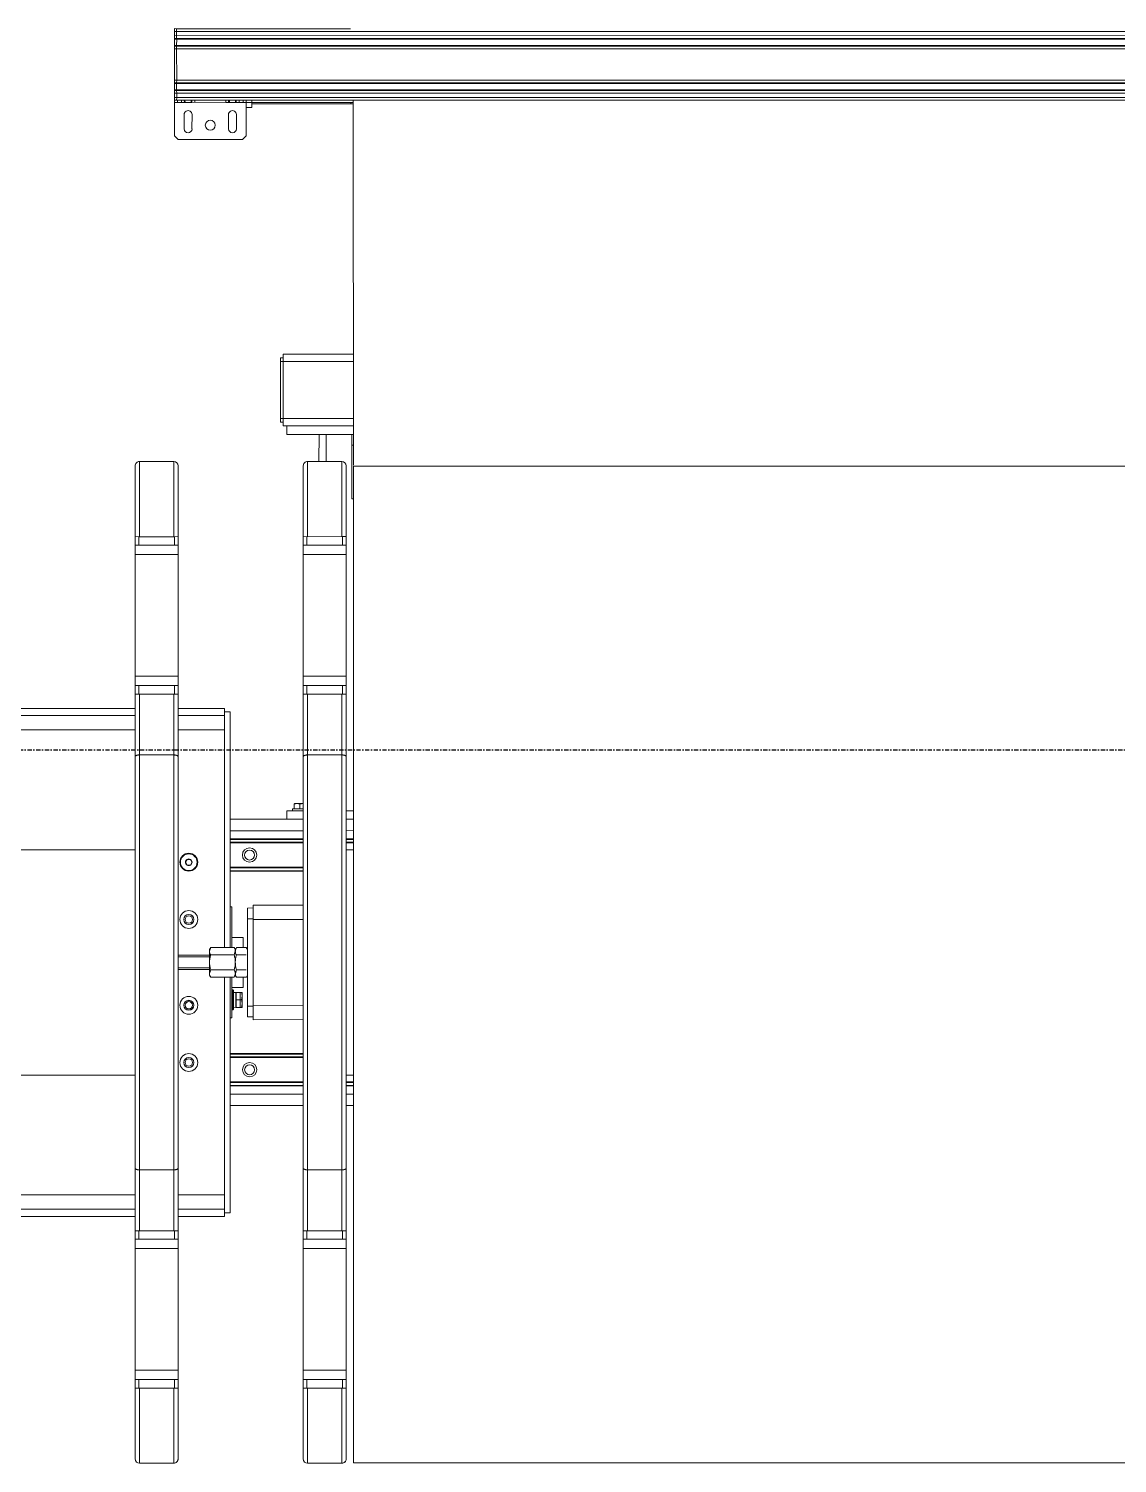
# Model space of a CAD drawing. Header units: millimetres. Extents: x 2179 to 48742, y 3478 to 161002.
# Drawn here: x 33053 to 34574, y 136898 to 138903 of the extents above; entities that cross this region are included whole.
import ezdxf

# ---------------------------------------------------------------- set-up
doc = ezdxf.new("R2010")
doc.units = ezdxf.units.MM
doc.linetypes.add('1_Čerchovaná 6_0mm', pattern=[12, 6, -3, 0, -3])
doc.layers.add('0-1', color=7, linetype='Continuous', lineweight=9)
doc.layers.add('2966-1_navrh dispozice stroju-HK_02_dwg-1', color=7, linetype='Continuous', lineweight=9, true_color=0x919191)
doc.layers.add('S-GRID-1', color=9, linetype='1_Čerchovaná 6_0mm', lineweight=25, true_color=0x808080)

# ---------------------------------------------------------------- blocks, each defined once
blk = doc.blocks.new('2966-1_navrh dispozice stroju-HK_02_dwg-876232-1NP _ stroje')
at = {"layer": '0-1'}
for p, q in [((-57651.9, 54648.7), (-58089.1, 54911.4)), ((-58084.8, 54908.9), (-58086.6, 54905.9)), ((-58170.8, 54769.6), (-58168.8, 54772.9)), ((-58156.2, 54761), (-58139, 54750.7)), ((-58144.7, 54741.3), (-58161.8, 54751.6)), ((-58176.6, 54688.1), (-58193.8, 54698.4)), ((-58188.1, 54707.9), (-58171, 54697.5)), ((-57677, 54661.4), (-57676, 54663.1)), ((-57708.4, 54638.3), (-57675.8, 54618.7)), ((-57681, 54610.1), (-57713.5, 54629.7)), ((-57689.2, 54596.4), (-57599.2, 54542.3)), ((-57580.9, 54524.3), (-57550, 54575.7)), ((-57435.2, 54436.7), (-57404.3, 54488.1)), ((-57382.8, 54475.2), (-57307.8, 54430.1)), ((-57785.6, 54436.1), (-57810.3, 54395)), ((-57413.8, 54423.8), (-57338.7, 54378.7)), ((-57232.9, 54385.1), (-57227.7, 54393.7)), ((-57214.1, 54385.5), (-57219.2, 54376.9)), ((-57204.1, 54379.5), (-57209.3, 54370.9)), ((-57203.6, 54379.2), (-57208.8, 54370.6)), ((-57200.2, 54377.1), (-57205.3, 54368.5)), ((-57199.4, 54376.7), (-57204.6, 54368.1)), ((-57671, 54374.3), (-57702, 54322.9)), ((-57191.3, 54371.8), (-57196.4, 54363.2)), ((-57250.1, 54325.5), (-57302.7, 54238)), ((-57240.2, 54319.5), (-57292.7, 54232.1)), ((-57239.7, 54319.2), (-57292.2, 54231.8)), ((-57236.2, 54317.1), (-57288.8, 54229.7)), ((-57235.5, 54316.7), (-57288, 54229.2)), ((-57282.7, 54331), (-57282.4, 54330.8)), ((-57427.6, 54303.8), (-57461.1, 54248.1)), ((-57206.3, 54299.1), (-57258.9, 54211.7)), ((-57205.6, 54298.7), (-57258.2, 54211.3)), ((-57202.1, 54296.6), (-57254.7, 54209.2)), ((-57525.3, 54286.7), (-57556.2, 54235.3)), ((-57201.6, 54296.3), (-57254.2, 54208.9)), ((-57418.9, 54222.7), (-57428.9, 54228.7)), ((-58089.5, 53260.8), (-57517.7, 54212.1)), ((-58081, 53255.6), (-57509.1, 54207)), ((-57492, 54196.7), (-58063.8, 53245.3)), ((-56926.4, 54200.9), (-56921.3, 54209.5)), ((-56913.2, 54204.6), (-56918.3, 54196)), ((-56912.4, 54204.1), (-56917.6, 54195.6)), ((-56908.9, 54202.1), (-56914.1, 54193.5)), ((-56908.4, 54201.7), (-56913.6, 54193.2)), ((-57449.8, 54171.3), (-57459.8, 54177.3)), ((-56898.5, 54195.8), (-56903.7, 54187.2)), ((-56884.9, 54187.6), (-56890, 54179)), ((-57299.4, 54165.7), (-57299.4, 54165.7)), ((-57297, 54169.7), (-57297, 54169.7)), ((-57292.5, 54161.6), (-57292.5, 54161.6)), ((-57292.4, 54169.6), (-57292.4, 54169.6)), ((-57290.2, 54165.5), (-57290.2, 54165.5)), ((-57142.3, 54167.7), (-57149.4, 54155.9)), ((-56983.1, 54164.9), (-57035.6, 54077.5)), ((-56982.6, 54164.6), (-57035.1, 54077.2)), ((-56979.1, 54162.5), (-57031.6, 54075.1)), ((-56978.4, 54162.1), (-57030.9, 54074.7)), ((-56949.2, 54144.6), (-57001.8, 54057.2)), ((-56948.5, 54144.1), (-57001, 54056.7)), ((-56945, 54142.1), (-56997.6, 54054.6)), ((-56944.5, 54141.8), (-56997.1, 54054.3)), ((-56825, 54139.9), (-56815.1, 54134)), ((-57168.4, 54123.5), (-57191.1, 54085.8)), ((-57166.5, 54122.3), (-57189.2, 54084.6)), ((-57088.8, 54114.7), (-57087.1, 54117.4)), ((-56934.6, 54135.8), (-56987.1, 54048.4)), ((-56920.9, 54127.6), (-56973.5, 54040.2)), ((-57348.4, 54110.4), (-57920.3, 53159)), ((-57153.2, 54114.4), (-57175.9, 54076.6)), ((-57173.9, 54075.5), (-57151.3, 54113.2)), ((-56855.9, 54088.5), (-56846, 54082.5)), ((-56749.5, 54024.5), (-56718.6, 54076)), ((-56603.8, 53937), (-56572.9, 53988.4)), ((-56870.5, 53968.9), (-56904, 53913.2)), ((-57650.3, 52996.7), (-57078.4, 53948.1)), ((-56489.3, 53875.1), (-56464.6, 53916.3)), ((-56934.9, 53861.8), (-57506.7, 52910.4)), ((-56839.7, 53874.6), (-56870.6, 53823.1)), ((-57489.6, 52900.1), (-56917.7, 53851.5)), ((-57481, 52895), (-56909.2, 53846.3)), ((-56694, 53787), (-56724.9, 53735.6)), ((-56585.6, 53714.8), (-56675.6, 53769))]:
    blk.add_line(p, q, dxfattribs=at)
at = {"layer": '0-1', "flags": 128}
for points in [[(-58295.2, 54743.6), (-58300.1, 54746.6), (-58298.6, 54749.2), (-58293.6, 54746.2), (-56789.3, 57248.9), (-56794.2, 57251.8), (-56789.3, 57248.9), (-56787.7, 57251.4), (-56792.7, 57254.4)], [(-58291.8, 54741.6), (-58295.2, 54743.6), (-58293.6, 54746.2), (-58290.3, 54744.2), (-58293.6, 54746.2), (-58298.6, 54749.2), (-56794.2, 57251.8), (-56797.7, 57253.9), (-57606, 55909.2)], [(-58291, 54741.1), (-58291.8, 54741.6), (-58290.3, 54744.2), (-58289.4, 54743.7), (-58290.3, 54744.2), (-56785.9, 57246.8), (-56789.3, 57248.9), (-56785.9, 57246.8), (-56784.4, 57249.4), (-56787.7, 57251.4)], [(-58283.6, 54736.7), (-58291, 54741.1), (-58289.4, 54743.7), (-58282, 54739.2), (-58289.4, 54743.7), (-56785.1, 57246.3), (-56785.9, 57246.8), (-56785.1, 57246.3), (-56783.5, 57248.9), (-56784.4, 57249.4)], [(-58282.7, 54736.2), (-58283.6, 54736.7), (-58282, 54739.2), (-58281.2, 54738.7), (-58282, 54739.2), (-56777.7, 57241.9), (-56785.1, 57246.3), (-56777.7, 57241.9), (-56776.1, 57244.5), (-56783.5, 57248.9)], [(-58279.4, 54734.1), (-58282.7, 54736.2), (-58281.2, 54738.7), (-58277.9, 54736.7), (-58281.2, 54738.7), (-56776.8, 57241.4), (-56777.7, 57241.9), (-56776.8, 57241.4), (-56775.3, 57244), (-56776.1, 57244.5)], [(-58242, 54711.7), (-58279.4, 54734.1), (-58277.8, 54736.7), (-58240.5, 54714.3), (-58277.9, 54736.7), (-56773.5, 57239.4), (-56776.8, 57241.4), (-56773.5, 57239.4), (-56771.9, 57241.9), (-56775.3, 57244)], [(-58237.8, 54709.2), (-58238.7, 54709.7), (-58237.1, 54712.2), (-58236.3, 54711.7), (-58237.1, 54712.2), (-58240.5, 54714.3), (-56736.1, 57216.9), (-56773.5, 57239.4), (-56736.1, 57216.9), (-56734.6, 57219.5), (-56771.9, 57241.9)], [(-58238.7, 54709.7), (-58242, 54711.7), (-58240.5, 54714.3), (-58237.1, 54712.2), (-56732.8, 57214.9), (-56736.1, 57216.9), (-56732.8, 57214.9), (-56731.2, 57217.5), (-56734.6, 57219.5)], [(-58230.4, 54704.7), (-58237.8, 54709.2), (-58236.3, 54711.7), (-58228.9, 54707.3), (-58236.3, 54711.7), (-56731.9, 57214.4), (-56732.8, 57214.9), (-56731.9, 57214.4), (-56730.4, 57217), (-56731.2, 57217.5)], [(-58229.6, 54704.2), (-58230.4, 54704.7), (-58228.9, 54707.3), (-58228.1, 54706.8), (-58228.9, 54707.3), (-56724.5, 57210), (-56731.9, 57214.4), (-56724.5, 57210), (-56723, 57212.5), (-56730.4, 57217)], [(-58226.2, 54702.2), (-58229.6, 54704.2), (-58228.1, 54706.8), (-58224.7, 54704.8), (-58228.1, 54706.8), (-56723.7, 57209.5), (-56724.5, 57210), (-56723.7, 57209.5), (-56722.2, 57212), (-56723, 57212.5)], [(-56845.4, 56980.4), (-58216.3, 54699.7), (-58219.7, 54701.8), (-56715.4, 57204.4), (-56720.3, 57207.4), (-58224.7, 54704.8), (-58219.7, 54701.8), (-58224.7, 54704.8), (-58226.2, 54702.2), (-58221.3, 54699.2)], [(-57083.8, 55590.6), (-57650.5, 54647.8), (-56457, 53930.4), (-55890.3, 54873.2), (-55892.4, 54874.4)], [(-58176.8, 54959.5), (-58302, 54751.2), (-58298.6, 54749.2), (-58302, 54751.2), (-58303.6, 54748.7), (-58300.1, 54746.6)], [(-58086.5, 54909.9), (-58159.6, 54788.2), (-58153.6, 54784.6), (-58157.8, 54777.7)], [(-58088.3, 54906.9), (-58086.6, 54905.9), (-58157.9, 54787.1)], [(-58215.3, 54695.6), (-58175, 54671.4), (-58168.1, 54673.1), (-58121.8, 54750.2), (-58123.5, 54757.1), (-58157.8, 54777.7), (-58163.8, 54781.3), (-58165.8, 54777.9), (-58168.4, 54779.4)], [(-58171.4, 54774.5), (-58168.8, 54772.9), (-58165.8, 54777.9)], [(-58162.2, 54789.7), (-58159.6, 54788.2), (-58163.8, 54781.3), (-58166.3, 54782.9)], [(-58180.9, 54758.7), (-58178.3, 54757.1), (-58176.3, 54760.5)], [(-58178.9, 54762), (-58176.3, 54760.5), (-58175.8, 54761.3)], [(-58178.3, 54762.9), (-58175.8, 54761.3), (-58171.3, 54768.7)], [(-58173.9, 54770.3), (-58171.3, 54768.7), (-58170.8, 54769.6), (-58173.4, 54771.1)], [(-58203.3, 54721.3), (-58200.8, 54719.8), (-58178.3, 54757.1)], [(-58205.3, 54718), (-58202.8, 54716.4), (-58200.8, 54719.8)], [(-57828.8, 54636), (-57826.7, 54639.4), (-57835.3, 54644.5), (-57784.8, 54728.5)], [(-57707.7, 54682.2), (-57758.2, 54598.2), (-57826.7, 54639.4), (-57776.2, 54723.4)], [(-58217.9, 54697.2), (-58216.3, 54699.7), (-58219.7, 54701.8), (-58221.3, 54699.2), (-58217.9, 54697.2), (-58215.3, 54695.6), (-58213.2, 54699)], [(-58215.8, 54700.6), (-58213.2, 54699), (-58210.2, 54704)], [(-58212.8, 54705.5), (-58210.2, 54704), (-58208.2, 54707.4)], [(-58210.8, 54708.9), (-58208.2, 54707.4), (-58207.7, 54708.2)], [(-58210.3, 54709.7), (-58207.7, 54708.2), (-58203.3, 54715.6)], [(-58205.8, 54717.1), (-58203.3, 54715.6), (-58202.8, 54716.4)], [(-57699.1, 54677), (-57747, 54597.3), (-57736.7, 54591.1), (-57688.8, 54670.8)], [(-57611.7, 54624.5), (-57612.7, 54622.8), (-57677, 54661.4), (-57689.8, 54669.1)], [(-57831, 54642), (-57833.1, 54638.5), (-57828.8, 54636), (-57760.2, 54594.7), (-57755.9, 54592.2), (-57753.9, 54595.6)], [(-57574.5, 54583.4), (-57664.5, 54637.6), (-57689.2, 54596.4), (-57664.5, 54637.5)], [(-57563.7, 54578.1), (-57561.1, 54582.4), (-57571.4, 54588.6), (-57656.2, 54639.6), (-57632.2, 54625.2)], [(-57747, 54597.3), (-57749.6, 54593), (-57758.2, 54598.2), (-57760.2, 54594.7)], [(-57602.3, 54537.2), (-57687.2, 54588.2), (-57663.2, 54573.7)], [(-57589.4, 54535.3), (-57599.7, 54541.5), (-57574, 54584.3)], [(-57592, 54531), (-57589.4, 54535.3), (-57563.7, 54578.1), (-57574, 54584.3), (-57571.4, 54588.6)], [(-57393.1, 54481.4), (-57404.3, 54488.1), (-57550, 54575.7), (-57561.1, 54582.4)], [(-57421.5, 54434.3), (-57424, 54430), (-57435.2, 54436.7), (-57580.9, 54524.3), (-57592, 54531), (-57602.3, 54537.2), (-57599.7, 54541.5)], [(-57424, 54430), (-57413.8, 54423.8), (-57411.2, 54428.1), (-57421.5, 54434.3), (-57395.7, 54477.1), (-57393.1, 54481.4), (-57382.8, 54475.2), (-57385.4, 54471)], [(-57411.2, 54428.1), (-57385.4, 54471), (-57395.7, 54477.1)], [(-57410.7, 54429), (-57337.7, 54385.1), (-57313, 54426.3), (-57385.9, 54470.1)], [(-57692.5, 54387.2), (-57777.3, 54438.2), (-57753.3, 54423.8)], [(-57695.6, 54382), (-57785.6, 54436.1), (-57810.3, 54395), (-57720.3, 54340.9)], [(-56767.9, 54042.6), (-56840.7, 54086.4), (-56816, 54127.5), (-57313.1, 54426.3), (-57337.8, 54385.2), (-56840.7, 54086.4), (-56816.1, 54127.5), (-56743.1, 54083.7)], [(-57297.8, 54424.2), (-57307.8, 54430.1), (-56815.1, 54134), (-56740, 54088.9), (-56729.8, 54082.7), (-56732.3, 54078.4)], [(-57723.4, 54335.8), (-57808.3, 54386.8), (-57784.2, 54372.3)], [(-57695, 54382.9), (-57684.8, 54376.7), (-57710.5, 54333.9), (-57713.1, 54329.6), (-57723.4, 54335.8), (-57720.8, 54340)], [(-57682.2, 54381), (-57692.5, 54387.2), (-57695, 54382.9), (-57720.8, 54340), (-57710.5, 54333.9)], [(-57684.8, 54376.7), (-57682.2, 54381), (-57671, 54374.3), (-57525.3, 54286.7), (-57514.2, 54280), (-57503.9, 54273.8)], [(-57328.8, 54372.7), (-57338.7, 54378.7), (-56846, 54082.6), (-56770.9, 54037.4), (-56768.4, 54041.7)], [(-57282.6, 54345.1), (-57287.1, 54337.5), (-57288.8, 54334.7), (-57288.5, 54333.6), (-57283.1, 54330.4), (-57281, 54333.8), (-57279, 54337.2), (-57276.5, 54341.3)], [(-57287.1, 54337.5), (-57284.4, 54340.5), (-57279, 54337.2)], [(-57275.6, 54314), (-57285.9, 54320.1), (-57274, 54339.8)], [(-57281.8, 54327), (-57283.9, 54328.3), (-57276.2, 54341.1)], [(-57713.1, 54329.6), (-57702, 54322.9), (-57556.2, 54235.3), (-57545.1, 54228.6)], [(-57486.8, 54263.5), (-57453.3, 54319.2), (-57444.7, 54314.1), (-57478.2, 54258.4)], [(-57162.7, 54153.9), (-57444.9, 54323.5), (-57449, 54316.7), (-57166.8, 54147.1)], [(-57263.8, 54333.7), (-57275.6, 54314), (-57316.3, 54246.2)], [(-57514.2, 54280), (-57516.8, 54275.7), (-57542.5, 54232.9), (-57532.2, 54226.7)], [(-57516.8, 54275.7), (-57506.5, 54269.5), (-57532.2, 54226.7), (-57534.8, 54222.4)], [(-57507, 54268.7), (-57434.2, 54224.9), (-57458.9, 54183.8), (-56961.8, 53884.9), (-56937, 53926.1), (-57434.2, 54224.9), (-57458.8, 54183.7), (-57531.7, 54227.6)], [(-56936.2, 53932.6), (-57428.8, 54228.7), (-57503.9, 54273.8), (-57506.5, 54269.5)], [(-57179.8, 54201.5), (-57197, 54211.8), (-57160.9, 54271.8)], [(-57143.8, 54261.5), (-57179.8, 54201.5), (-57077, 54139.7), (-57040.9, 54199.7)], [(-56967.1, 53881.1), (-57459.8, 54177.3), (-57534.8, 54222.4), (-57545.1, 54228.6), (-57542.5, 54232.9)], [(-57184.8, 54195.2), (-57197.7, 54202.9), (-57193.6, 54209.8)], [(-57076.1, 54139.2), (-57080.3, 54132.3), (-57184.8, 54195.2), (-57180.7, 54202.1)], [(-57211.3, 54183.1), (-57210.3, 54184.8), (-57161.7, 54155.6)], [(-57173.9, 54162.9), (-57165.6, 54176.7), (-57153.4, 54169.3)], [(-57023.8, 54189.4), (-57059.8, 54129.4), (-57077, 54139.7)], [(-57297.2, 54161.7), (-57299.4, 54165.7), (-57297, 54169.7), (-57292.4, 54169.6), (-57290.2, 54165.5), (-57292.5, 54161.6), (-57297.2, 54161.7), (-57297.1, 54161.7)], [(-57158.3, 54161.3), (-57156.7, 54158.5), (-57159.9, 54158.5), (-57176.8, 54130.4), (-57173.2, 54126.4)], [(-57148, 54173), (-57151.2, 54173.1), (-57158.3, 54161.3), (-57154.7, 54157.2), (-57151, 54153.2), (-57167.9, 54125.1)], [(-57124.5, 54157), (-57131.6, 54145.2), (-57127.9, 54141.2), (-57124.3, 54137.1), (-57141.2, 54109), (-57144.4, 54109.1), (-57146.5, 54110.3), (-57150.1, 54114.4), (-57133.2, 54142.5)], [(-57117.1, 54154.5), (-57115.5, 54151.7), (-57122.7, 54139.9), (-57125.9, 54139.9), (-57124.3, 54137.1)], [(-57118.1, 54148.1), (-57105.6, 54140.6), (-57113.9, 54126.9)], [(-57146.5, 54110.3), (-57159.8, 54118.3), (-57173.2, 54126.4), (-57175.3, 54127.6), (-57176.8, 54130.4)], [(-57131.2, 54125.6), (-56849, 53956), (-56844.9, 53962.9), (-57127.1, 54132.5)], [(-57126.1, 54134.2), (-57077.4, 54105), (-57078.5, 54103.3)], [(-57086.9, 54110.7), (-57086.1, 54112), (-57110.1, 54126.4), (-57110.9, 54125.1)], [(-57110.1, 54126.4), (-57108.8, 54126.7), (-57086.4, 54113.3), (-57086.1, 54112)], [(-57104.7, 54128.5), (-57100.2, 54125.8), (-57095.7, 54123.1), (-57091.2, 54120.4), (-57086.7, 54117.7), (-57086.9, 54117.3), (-57104.9, 54128.2), (-57104.7, 54128.5), (-57101.8, 54133.3), (-57100.9, 54134.9), (-57100.4, 54135.7), (-57095.9, 54133), (-57091.9, 54129.5), (-57092.8, 54127.9), (-57095.7, 54123.1)], [(-57101.8, 54133.3), (-57092.8, 54127.9), (-57083.8, 54122.5), (-57092.8, 54127.9), (-57101.8, 54133.3)], [(-57095.9, 54133), (-57086.9, 54127.6), (-57082.4, 54124.9), (-57082.9, 54124.1), (-57086.9, 54127.6)], [(-57082.9, 54124.1), (-57083.8, 54122.5), (-57086.7, 54117.7)], [(-57063.3, 54131.5), (-57067.4, 54124.6), (-57080.3, 54132.3)], [(-56760.7, 54031.2), (-56758.1, 54035.5), (-56768.4, 54041.7), (-56742.6, 54084.6)], [(-56758.1, 54035.5), (-56732.3, 54078.4), (-56742.6, 54084.6), (-56740, 54088.9)], [(-56561.8, 53981.7), (-56572.9, 53988.4), (-56718.6, 54076), (-56729.8, 54082.7)], [(-56590.1, 53934.6), (-56592.7, 53930.3), (-56603.8, 53937), (-56749.5, 54024.5), (-56760.7, 54031.2), (-56770.9, 54037.4)], [(-56579.8, 53928.4), (-56590.1, 53934.6), (-56564.3, 53977.4)], [(-56582.4, 53924.1), (-56579.8, 53928.4), (-56554.1, 53971.2), (-56564.3, 53977.4), (-56561.8, 53981.7), (-56551.5, 53975.5)], [(-56878.2, 53897.7), (-56844.8, 53953.5), (-56853.3, 53958.6), (-56886.8, 53902.9)], [(-56579.3, 53929.2), (-56489.3, 53875.1), (-56464.5, 53916.3), (-56554.6, 53970.4)], [(-56554.1, 53971.2), (-56551.5, 53975.5), (-56466.6, 53924.5), (-56490.6, 53938.9)], [(-56861.1, 53887.4), (-56936.2, 53932.6), (-56946.1, 53938.5)], [(-56864.2, 53882.3), (-56937.1, 53926.1), (-56961.9, 53885), (-56888.9, 53841.2)], [(-56592.7, 53930.3), (-56582.4, 53924.1), (-56497.5, 53873.1), (-56521.5, 53887.5)], [(-56892, 53836), (-56967.1, 53881.1), (-56977, 53887.1)], [(-56863.7, 53883.2), (-56889.4, 53840.3), (-56879.2, 53834.1), (-56881.7, 53829.8), (-56892, 53836), (-56889.4, 53840.3)], [(-56850.8, 53881.3), (-56861.1, 53887.4), (-56863.7, 53883.2), (-56853.4, 53877), (-56879.2, 53834.1)], [(-56853.4, 53877), (-56850.8, 53881.3), (-56839.7, 53874.6), (-56694, 53787), (-56682.8, 53780.3), (-56672.5, 53774.1), (-56675.1, 53769.8)], [(-56881.7, 53829.8), (-56870.6, 53823.1), (-56724.9, 53735.6), (-56713.7, 53728.9), (-56711.2, 53733.1)], [(-56685.4, 53776), (-56711.2, 53733.1), (-56700.9, 53727), (-56703.5, 53722.7)], [(-56682.8, 53780.3), (-56685.4, 53776), (-56675.1, 53769.8), (-56700.9, 53727)], [(-56672.5, 53774.1), (-56587.7, 53723.1), (-56611.7, 53737.5)], [(-56713.7, 53728.9), (-56703.5, 53722.7), (-56618.6, 53671.7), (-56642.6, 53686.1)], [(-56700.4, 53727.8), (-56610.3, 53673.7), (-56585.6, 53714.9), (-56610.4, 53673.7)]]:
    blk.add_lwpolyline(points, dxfattribs=at)
blk.add_lwpolyline([(-57238, 54399.8), (-57243.1, 54391.3)], close=True, dxfattribs=at)
at = {"layer": '0-1'}
for centre, radius in [((-58162.1, 54722), 7), ((-57259.6, 54243.6), 10), ((-57259.6, 54243.6), 7), ((-57294.8, 54165.6), 12.5), ((-57294.8, 54165.6), 11.6), ((-57226.2, 54124.4), 12.5), ((-57226.2, 54124.4), 7), ((-57226.2, 54124.4), 6.9), ((-57226.2, 54124.4), 5.15), ((-57002.4, 54089.1), 10), ((-57002.4, 54089.1), 7), ((-57123.4, 54062.6), 12.5), ((-57123.4, 54062.6), 7), ((-57123.4, 54062.6), 6.9), ((-57123.4, 54062.6), 5.15), ((-57054.8, 54021.4), 12.5), ((-57054.8, 54021.4), 7), ((-57054.8, 54021.4), 6.9), ((-57054.8, 54021.4), 5.15)]:
    blk.add_circle(centre, radius, dxfattribs=at)
for centre, radius, start, end in [((-58159, 54756.3), 5.5, 58.9896, 238.9896), ((-58141.8, 54746), 5.5, 238.9896, 58.9896), ((-58190.9, 54703.1), 5.5, 58.9896, 238.9896), ((-58173.8, 54692.8), 5.5, 238.9896, 58.9896), ((-57659.3, 54634.5), 6, 58.9896, 148.9896), ((-57659.4, 54634.5), 6, 58.9896, 148.9896), ((-57684.1, 54593.3), 6, 148.9896, 238.9896), ((-57684.1, 54593.3), 6, 148.9896, 238.9896), ((-57780.4, 54433.1), 6, 58.9896, 148.9896), ((-57780.4, 54433), 6, 58.9896, 148.9896), ((-57805.2, 54391.9), 6, 148.9896, 238.9896), ((-57805.1, 54391.9), 6, 148.9896, 238.9896), ((-57277.6, 54331.9), 11, 149.7795, 171.0248), ((-57268.6, 54336.9), 16.2, 149.5697, 167.1102), ((-57294.8, 54165.6), 4.62, 119.0145, 178.9648), ((-57294.8, 54165.6), 4.62, 179.0145, 238.9648), ((-57294.8, 54165.6), 4.62, 239.0145, 298.9648), ((-57294.8, 54165.6), 4.62, 59.0145, 118.9648), ((-57294.8, 54165.6), 4.62, 299.0145, 358.9648), ((-57294.8, 54165.6), 4.62, 359.0145, 58.9648), ((-57159.6, 54148.4), 10.2, 60.6442, 91.7193), ((-57149.7, 54166.1), 10.2, 240.6442, 271.7193), ((-57132.9, 54132.3), 10.2, 60.6442, 91.7193), ((-57123, 54150), 10.2, 240.6442, 271.7193), ((-57168.2, 54135.2), 10.2, 240.6442, 271.7193), ((-57104.1, 54119), 16.2, 59.6424, 78.593), ((-57095.1, 54113.6), 16.2, 59.6424, 78.593), ((-57141.5, 54119.2), 10.2, 240.6442, 271.7193), ((-56469.7, 53919.3), 6, 328.9896, 58.9896), ((-56469.7, 53919.4), 6, 328.9896, 58.9896), ((-56494.4, 53878.2), 6, 238.9896, 328.9896), ((-56494.4, 53878.2), 6, 238.9896, 328.9896), ((-56590.8, 53718), 6, 328.9896, 58.9896), ((-56590.8, 53717.9), 6, 328.9896, 58.9896), ((-56615.5, 53676.8), 6, 238.9896, 328.9896), ((-56615.5, 53676.8), 6, 238.9896, 328.9896)]:
    blk.add_arc(centre, radius, start, end, dxfattribs=at)
for points, knots in [([(-57307.9, 54430.2), (-57307.9, 54430.2), (-57308.1, 54430.3), (-57308.3, 54430.3), (-57308.5, 54430.3), (-57308.7, 54430.3), (-57308.9, 54430.3), (-57309.2, 54430.2), (-57309.5, 54430.1), (-57309.8, 54429.9), (-57310.2, 54429.6), (-57310.6, 54429.4), (-57310.9, 54429.1), (-57311.1, 54428.8), (-57311.4, 54428.6), (-57311.6, 54428.4), (-57311.8, 54428.1), (-57311.9, 54427.9), (-57312.1, 54427.7), (-57312.3, 54427.5), (-57312.5, 54427.2), (-57312.6, 54427), (-57312.8, 54426.7), (-57313, 54426.5), (-57313.1, 54426.3)], [0, 0, 0, 0, 0.035448, 0.061402, 0.093343, 0.126416, 0.160535, 0.195426, 0.24239, 0.300264, 0.367466, 0.43066, 0.489064, 0.542557, 0.591405, 0.636058, 0.677027, 0.714818, 0.755103, 0.797637, 0.842358, 0.884141, 0.923854, 1, 1, 1, 1]), ([(-57307.8, 54430.1), (-57307.9, 54430.2), (-57308, 54430.2), (-57308.2, 54430.3), (-57308.4, 54430.3), (-57308.6, 54430.3), (-57308.9, 54430.2), (-57309.1, 54430.1), (-57309.4, 54430), (-57309.8, 54429.8), (-57310.1, 54429.6), (-57310.5, 54429.3), (-57310.8, 54429), (-57311.1, 54428.8), (-57311.3, 54428.5), (-57311.5, 54428.3), (-57311.7, 54428.1), (-57311.9, 54427.9), (-57312, 54427.7), (-57312.2, 54427.4), (-57312.4, 54427.2), (-57312.6, 54427), (-57312.8, 54426.6), (-57312.9, 54426.4), (-57313, 54426.3)], [0, 0, 0, 0, 0.035448, 0.061402, 0.093343, 0.126416, 0.160535, 0.195426, 0.24239, 0.300264, 0.367466, 0.43066, 0.489064, 0.542557, 0.591405, 0.636058, 0.677027, 0.714818, 0.755103, 0.797637, 0.842358, 0.884141, 0.923854, 1, 1, 1, 1]), ([(-57337.8, 54385.2), (-57337.9, 54385), (-57338, 54384.8), (-57338.2, 54384.5), (-57338.3, 54384.2), (-57338.5, 54383.9), (-57338.6, 54383.7), (-57338.7, 54383.4), (-57338.8, 54383.2), (-57338.9, 54382.9), (-57339, 54382.6), (-57339.1, 54382.3), (-57339.2, 54381.9), (-57339.3, 54381.5), (-57339.4, 54381.1), (-57339.4, 54380.7), (-57339.4, 54380.3), (-57339.4, 54379.9), (-57339.4, 54379.7), (-57339.3, 54379.4), (-57339.2, 54379.2), (-57339.1, 54379), (-57339, 54378.9), (-57338.8, 54378.8), (-57338.8, 54378.8)], [0, 0, 0, 0, 0.076146, 0.115859, 0.157642, 0.202363, 0.244897, 0.285182, 0.322973, 0.363942, 0.408595, 0.457443, 0.510936, 0.56934, 0.632534, 0.699736, 0.75761, 0.804574, 0.839465, 0.873584, 0.906657, 0.938598, 0.964552, 1, 1, 1, 1]), ([(-57337.7, 54385.1), (-57337.8, 54385), (-57338, 54384.7), (-57338.1, 54384.4), (-57338.3, 54384.2), (-57338.4, 54383.9), (-57338.5, 54383.6), (-57338.6, 54383.4), (-57338.7, 54383.1), (-57338.8, 54382.8), (-57338.9, 54382.6), (-57339, 54382.2), (-57339.1, 54381.9), (-57339.2, 54381.5), (-57339.3, 54381), (-57339.4, 54380.6), (-57339.4, 54380.2), (-57339.3, 54379.9), (-57339.3, 54379.6), (-57339.2, 54379.4), (-57339.1, 54379.2), (-57339, 54379), (-57338.9, 54378.8), (-57338.8, 54378.7), (-57338.7, 54378.7)], [0, 0, 0, 0, 0.076146, 0.115859, 0.157642, 0.202363, 0.244897, 0.285182, 0.322973, 0.363942, 0.408595, 0.457443, 0.510936, 0.56934, 0.632534, 0.699736, 0.75761, 0.804574, 0.839465, 0.873584, 0.906657, 0.938598, 0.964552, 1, 1, 1, 1]), ([(-57428.9, 54228.8), (-57429, 54228.8), (-57429.1, 54228.9), (-57429.3, 54228.9), (-57429.6, 54228.9), (-57429.8, 54228.9), (-57430, 54228.9), (-57430.3, 54228.8), (-57430.6, 54228.6), (-57430.9, 54228.5), (-57431.3, 54228.2), (-57431.6, 54227.9), (-57431.9, 54227.7), (-57432.2, 54227.4), (-57432.4, 54227.2), (-57432.7, 54226.9), (-57432.8, 54226.7), (-57433, 54226.5), (-57433.2, 54226.3), (-57433.4, 54226.1), (-57433.5, 54225.8), (-57433.7, 54225.6), (-57433.9, 54225.3), (-57434.1, 54225.1), (-57434.2, 54224.9)], [0, 0, 0, 0, 0.035448, 0.061402, 0.093343, 0.126416, 0.160535, 0.195426, 0.24239, 0.300264, 0.367466, 0.43066, 0.489064, 0.542557, 0.591405, 0.636058, 0.677027, 0.714818, 0.755103, 0.797637, 0.842358, 0.884141, 0.923854, 1, 1, 1, 1]), ([(-57428.9, 54228.7), (-57428.9, 54228.8), (-57429.1, 54228.8), (-57429.3, 54228.9), (-57429.5, 54228.9), (-57429.7, 54228.9), (-57429.9, 54228.8), (-57430.2, 54228.7), (-57430.5, 54228.6), (-57430.8, 54228.4), (-57431.2, 54228.2), (-57431.6, 54227.9), (-57431.9, 54227.6), (-57432.1, 54227.4), (-57432.4, 54227.1), (-57432.6, 54226.9), (-57432.8, 54226.7), (-57432.9, 54226.5), (-57433.1, 54226.3), (-57433.3, 54226), (-57433.5, 54225.8), (-57433.6, 54225.5), (-57433.8, 54225.2), (-57434, 54225), (-57434.1, 54224.9)], [0, 0, 0, 0, 0.035448, 0.061402, 0.093343, 0.126416, 0.160535, 0.195426, 0.24239, 0.300264, 0.367466, 0.43066, 0.489064, 0.542557, 0.591405, 0.636058, 0.677027, 0.714818, 0.755103, 0.797637, 0.842358, 0.884141, 0.923854, 1, 1, 1, 1]), ([(-57458.9, 54183.8), (-57459, 54183.6), (-57459.1, 54183.4), (-57459.3, 54183.1), (-57459.4, 54182.8), (-57459.5, 54182.5), (-57459.7, 54182.3), (-57459.8, 54182), (-57459.9, 54181.7), (-57460, 54181.5), (-57460.1, 54181.2), (-57460.2, 54180.9), (-57460.3, 54180.5), (-57460.4, 54180.1), (-57460.5, 54179.7), (-57460.5, 54179.2), (-57460.5, 54178.8), (-57460.5, 54178.5), (-57460.4, 54178.3), (-57460.4, 54178), (-57460.3, 54177.8), (-57460.2, 54177.6), (-57460, 54177.5), (-57459.9, 54177.4), (-57459.8, 54177.3)], [0, 0, 0, 0, 0.076146, 0.115859, 0.157642, 0.202363, 0.244897, 0.285182, 0.322973, 0.363942, 0.408595, 0.457443, 0.510936, 0.56934, 0.632534, 0.699736, 0.75761, 0.804574, 0.839465, 0.873584, 0.906657, 0.938598, 0.964552, 1, 1, 1, 1]), ([(-57458.8, 54183.7), (-57458.9, 54183.6), (-57459, 54183.3), (-57459.2, 54183), (-57459.3, 54182.8), (-57459.5, 54182.5), (-57459.6, 54182.2), (-57459.7, 54182), (-57459.8, 54181.7), (-57459.9, 54181.4), (-57460, 54181.1), (-57460.1, 54180.8), (-57460.2, 54180.5), (-57460.3, 54180.1), (-57460.4, 54179.6), (-57460.4, 54179.2), (-57460.4, 54178.8), (-57460.4, 54178.5), (-57460.4, 54178.2), (-57460.3, 54178), (-57460.2, 54177.8), (-57460.1, 54177.6), (-57460, 54177.4), (-57459.8, 54177.3), (-57459.8, 54177.3)], [0, 0, 0, 0, 0.076146, 0.115859, 0.157642, 0.202363, 0.244897, 0.285182, 0.322973, 0.363942, 0.408595, 0.457443, 0.510936, 0.56934, 0.632534, 0.699736, 0.75761, 0.804574, 0.839465, 0.873584, 0.906657, 0.938598, 0.964552, 1, 1, 1, 1]), ([(-57141.3, 54149.2), (-57142.8, 54150.1), (-57146, 54151.7), (-57149.3, 54152.7), (-57151, 54153.2)], [0, 0, 0, 0, 0.498925, 1, 1, 1, 1]), ([(-57149.4, 54155.9), (-57148.2, 54154.7), (-57145.7, 54152.2), (-57142.8, 54150.1), (-57141.3, 54149.2)], [0, 0, 0, 0, 0.498461, 1, 1, 1, 1]), ([(-57141.3, 54149.2), (-57139.8, 54148.3), (-57136.6, 54146.8), (-57133.3, 54145.7), (-57131.6, 54145.2)], [0, 0, 0, 0, 0.498881, 1, 1, 1, 1]), ([(-57133.2, 54142.5), (-57134.4, 54143.8), (-57136.9, 54146.2), (-57139.8, 54148.3), (-57141.3, 54149.2)], [0, 0, 0, 0, 0.498295, 1, 1, 1, 1]), ([(-57167.9, 54125.1), (-57166.7, 54123.8), (-57164.2, 54121.3), (-57161.3, 54119.3), (-57159.8, 54118.3)], [0, 0, 0, 0, 0.501075, 1, 1, 1, 1]), ([(-57159.8, 54118.3), (-57158.3, 54117.4), (-57155.2, 54115.9), (-57151.8, 54114.8), (-57150.1, 54114.4)], [0, 0, 0, 0, 0.501705, 1, 1, 1, 1]), ([(-56816.1, 54127.5), (-56816, 54127.7), (-56815.8, 54127.9), (-56815.7, 54128.3), (-56815.5, 54128.5), (-56815.4, 54128.8), (-56815.3, 54129), (-56815.2, 54129.3), (-56815, 54129.6), (-56814.9, 54129.8), (-56814.8, 54130.1), (-56814.7, 54130.4), (-56814.6, 54130.8), (-56814.5, 54131.2), (-56814.5, 54131.6), (-56814.4, 54132.1), (-56814.4, 54132.5), (-56814.5, 54132.8), (-56814.5, 54133.1), (-56814.6, 54133.3), (-56814.7, 54133.5), (-56814.8, 54133.7), (-56814.9, 54133.8), (-56815, 54133.9), (-56815.1, 54134)], [0, 0, 0, 0, 0.076146, 0.115859, 0.157642, 0.202363, 0.244897, 0.285182, 0.322973, 0.363942, 0.408595, 0.457443, 0.510936, 0.56934, 0.632534, 0.699736, 0.75761, 0.804574, 0.839465, 0.873584, 0.906657, 0.938598, 0.964552, 1, 1, 1, 1]), ([(-56816, 54127.5), (-56815.9, 54127.7), (-56815.8, 54127.9), (-56815.6, 54128.2), (-56815.4, 54128.5), (-56815.3, 54128.7), (-56815.2, 54129), (-56815.1, 54129.3), (-56815, 54129.5), (-56814.9, 54129.8), (-56814.8, 54130.1), (-56814.7, 54130.4), (-56814.6, 54130.8), (-56814.5, 54131.2), (-56814.4, 54131.6), (-56814.4, 54132), (-56814.3, 54132.4), (-56814.4, 54132.7), (-56814.4, 54133), (-56814.5, 54133.2), (-56814.6, 54133.4), (-56814.7, 54133.6), (-56814.8, 54133.8), (-56814.9, 54133.9), (-56815, 54133.9)], [0, 0, 0, 0, 0.076146, 0.115859, 0.157642, 0.202363, 0.244897, 0.285182, 0.322973, 0.363942, 0.408595, 0.457443, 0.510936, 0.56934, 0.632534, 0.699736, 0.75761, 0.804574, 0.839465, 0.873584, 0.906657, 0.938598, 0.964552, 1, 1, 1, 1]), ([(-56846, 54082.5), (-56845.9, 54082.5), (-56845.8, 54082.4), (-56845.6, 54082.4), (-56845.4, 54082.4), (-56845.1, 54082.4), (-56844.9, 54082.5), (-56844.7, 54082.5), (-56844.4, 54082.7), (-56844, 54082.9), (-56843.6, 54083.1), (-56843.3, 54083.4), (-56843, 54083.6), (-56842.7, 54083.9), (-56842.5, 54084.1), (-56842.3, 54084.4), (-56842.1, 54084.6), (-56841.9, 54084.8), (-56841.7, 54085), (-56841.6, 54085.2), (-56841.4, 54085.5), (-56841.2, 54085.7), (-56841, 54086), (-56840.9, 54086.3), (-56840.8, 54086.4)], [0, 0, 0, 0, 0.035448, 0.061402, 0.093343, 0.126416, 0.160535, 0.195426, 0.24239, 0.300264, 0.367466, 0.43066, 0.489064, 0.542557, 0.591405, 0.636058, 0.677027, 0.714818, 0.755103, 0.797637, 0.842358, 0.884141, 0.923854, 1, 1, 1, 1]), ([(-56845.9, 54082.5), (-56845.9, 54082.5), (-56845.7, 54082.4), (-56845.5, 54082.3), (-56845.3, 54082.3), (-56845.1, 54082.4), (-56844.8, 54082.4), (-56844.6, 54082.5), (-56844.3, 54082.6), (-56843.9, 54082.8), (-56843.6, 54083.1), (-56843.2, 54083.3), (-56842.9, 54083.6), (-56842.7, 54083.8), (-56842.4, 54084.1), (-56842.2, 54084.3), (-56842, 54084.5), (-56841.8, 54084.7), (-56841.7, 54085), (-56841.5, 54085.2), (-56841.3, 54085.4), (-56841.1, 54085.7), (-56840.9, 54086), (-56840.8, 54086.2), (-56840.7, 54086.4)], [0, 0, 0, 0, 0.035448, 0.061402, 0.093343, 0.126416, 0.160535, 0.195426, 0.24239, 0.300264, 0.367466, 0.43066, 0.489064, 0.542557, 0.591405, 0.636058, 0.677027, 0.714818, 0.755103, 0.797637, 0.842358, 0.884141, 0.923854, 1, 1, 1, 1]), ([(-56937.1, 53926.1), (-56937, 53926.3), (-56936.9, 53926.5), (-56936.7, 53926.8), (-56936.6, 53927.1), (-56936.5, 53927.4), (-56936.3, 53927.6), (-56936.2, 53927.9), (-56936.1, 53928.1), (-56936, 53928.4), (-56935.9, 53928.7), (-56935.8, 53929), (-56935.7, 53929.4), (-56935.6, 53929.8), (-56935.5, 53930.2), (-56935.5, 53930.7), (-56935.5, 53931.1), (-56935.5, 53931.4), (-56935.6, 53931.6), (-56935.6, 53931.9), (-56935.7, 53932.1), (-56935.8, 53932.3), (-56936, 53932.4), (-56936.1, 53932.5), (-56936.2, 53932.6)], [0, 0, 0, 0, 0.076146, 0.115859, 0.157642, 0.202363, 0.244897, 0.285182, 0.322973, 0.363942, 0.408595, 0.457443, 0.510936, 0.56934, 0.632534, 0.699736, 0.75761, 0.804574, 0.839465, 0.873584, 0.906657, 0.938598, 0.964552, 1, 1, 1, 1]), ([(-56937, 53926.1), (-56937, 53926.2), (-56936.8, 53926.5), (-56936.6, 53926.8), (-56936.5, 53927.1), (-56936.4, 53927.3), (-56936.3, 53927.6), (-56936.2, 53927.8), (-56936, 53928.1), (-56935.9, 53928.4), (-56935.8, 53928.7), (-56935.7, 53929), (-56935.6, 53929.3), (-56935.5, 53929.7), (-56935.5, 53930.2), (-56935.4, 53930.6), (-56935.4, 53931), (-56935.4, 53931.3), (-56935.5, 53931.6), (-56935.6, 53931.8), (-56935.7, 53932), (-56935.8, 53932.2), (-56935.9, 53932.4), (-56936, 53932.5), (-56936.1, 53932.5)], [0, 0, 0, 0, 0.076146, 0.115859, 0.157642, 0.202363, 0.244897, 0.285182, 0.322973, 0.363942, 0.408595, 0.457443, 0.510936, 0.56934, 0.632534, 0.699736, 0.75761, 0.804574, 0.839465, 0.873584, 0.906657, 0.938598, 0.964552, 1, 1, 1, 1]), ([(-56967.1, 53881.1), (-56967, 53881.1), (-56966.9, 53881), (-56966.7, 53881), (-56966.4, 53881), (-56966.2, 53881), (-56966, 53881), (-56965.7, 53881.1), (-56965.4, 53881.2), (-56965.1, 53881.4), (-56964.7, 53881.7), (-56964.4, 53882), (-56964.1, 53882.2), (-56963.8, 53882.5), (-56963.6, 53882.7), (-56963.3, 53882.9), (-56963.2, 53883.2), (-56963, 53883.4), (-56962.8, 53883.6), (-56962.6, 53883.8), (-56962.5, 53884.1), (-56962.3, 53884.3), (-56962.1, 53884.6), (-56961.9, 53884.8), (-56961.9, 53885)], [0, 0, 0, 0, 0.035448, 0.061402, 0.093343, 0.126416, 0.160535, 0.195426, 0.24239, 0.300264, 0.367466, 0.43066, 0.489064, 0.542557, 0.591405, 0.636058, 0.677027, 0.714818, 0.755103, 0.797637, 0.842358, 0.884141, 0.923854, 1, 1, 1, 1]), ([(-56967, 53881.1), (-56966.9, 53881), (-56966.8, 53881), (-56966.6, 53880.9), (-56966.4, 53880.9), (-56966.1, 53880.9), (-56965.9, 53881), (-56965.7, 53881.1), (-56965.4, 53881.2), (-56965, 53881.4), (-56964.6, 53881.6), (-56964.3, 53881.9), (-56964, 53882.2), (-56963.7, 53882.4), (-56963.5, 53882.7), (-56963.3, 53882.9), (-56963.1, 53883.1), (-56962.9, 53883.3), (-56962.7, 53883.5), (-56962.6, 53883.8), (-56962.4, 53884), (-56962.2, 53884.3), (-56962, 53884.6), (-56961.9, 53884.8), (-56961.8, 53884.9)], [0, 0, 0, 0, 0.035448, 0.061402, 0.093343, 0.126416, 0.160535, 0.195426, 0.24239, 0.300264, 0.367466, 0.43066, 0.489064, 0.542557, 0.591405, 0.636058, 0.677027, 0.714818, 0.755103, 0.797637, 0.842358, 0.884141, 0.923854, 1, 1, 1, 1])]:
    blk.add_open_spline(points, degree=3, knots=knots, dxfattribs=at)
for points in [[(-57104.6, 54128), (-57105.3, 54127.1), (-57105.9, 54126.2), (-57106.4, 54125.3)], [(-57104.8, 54128.1), (-57105.3, 54127.1), (-57105.8, 54126.2), (-57106.3, 54125.2)]]:
    blk.add_open_spline(points, degree=3, dxfattribs=at)

msp = doc.modelspace()

# ---------------------------------------------------------------- linework, layer by layer
at = {"layer": 'S-GRID-1'}
msp.add_line((15251.9, 137895.4), (41989.2, 137895.4), dxfattribs=at)

# ---------------------------------------------------------------- block references
at = {"layer": '2966-1_navrh dispozice stroju-HK_02_dwg-1', "rotation": 301.0103595051887}
msp.add_blockref('2966-1_navrh dispozice stroju-HK_02_dwg-876232-1NP _ stroje', (16370.5, 60726.8), dxfattribs=at)

doc.saveas('drawing.dxf')
